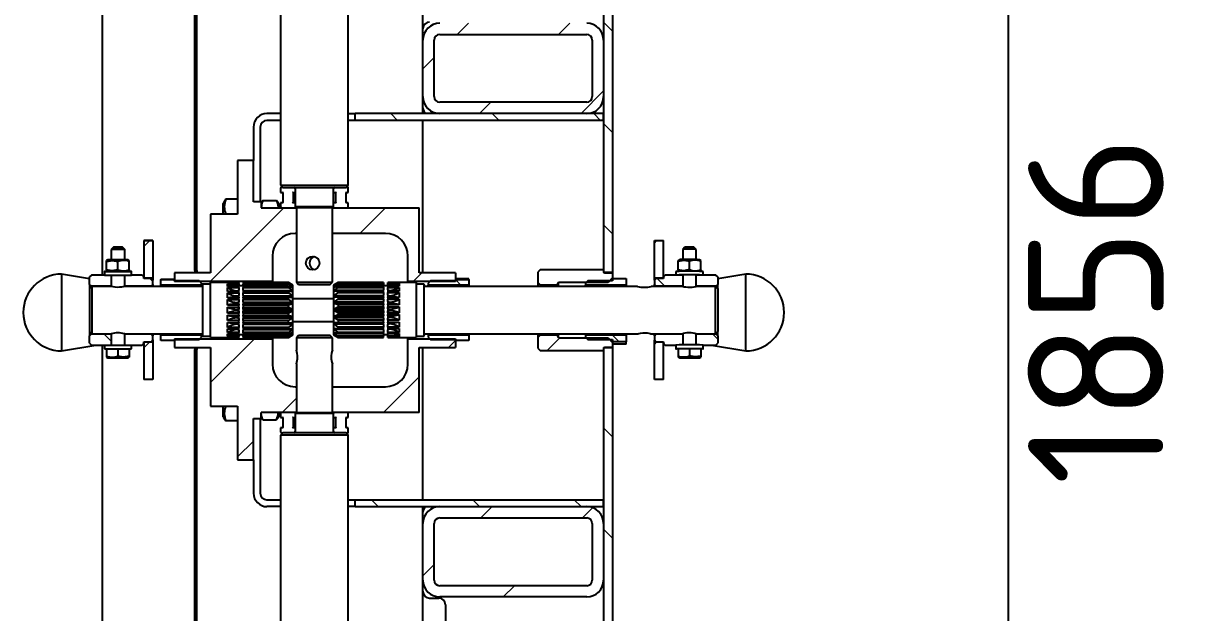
# Model space of a CAD drawing. Header units: millimetres. Extents: x 0 to 594, y 0 to 420.
# Drawn here: x 281.9 to 333.3, y 262.2 to 288.3 of the extents above; entities that cross this region are included whole.
import ezdxf

# ---------------------------------------------------------------- set-up
doc = ezdxf.new("R2010")
doc.units = ezdxf.units.MM
doc.header["$PDSIZE"] = -1
doc.layers.add('FORMAT', color=7, linetype='Continuous')
doc.styles.add('GOST-2.304_Type-B', font='')
doc.styles.add('SLDTEXTSTYLE1', font='TXT', dxfattribs={"width": 0.7})
doc.styles.get('GOST-2.304_Type-B').set_extended_font_data('GOST Common')
doc.dimstyles.new('SLDDIMSTYLE0', dxfattribs={"dimtxt": 3.5, "dimasz": 3.5, "dimexe": 0, "dimexo": 0.0625, "dimgap": 0.875, "dimtad": 2, "dimdec": 1, "dimlfac": 10, "dimrnd": 1e-09, "dimzin": 12, "dimdsep": 46, "dimtxsty": 'SLDTEXTSTYLE1', "dimsah": 1, "dimcen": 0.09, "dimadec": 0, "dimazin": 3, "dimtfac": 1, "dimtdec": 1, "dimtmove": 0, "dimatfit": 0, "dimfxl": 1, "dimfrac": 2, "dimtolj": 1, "dimtzin": 12, "dimarcsym": 0})

# ---------------------------------------------------------------- blocks, each defined once
blk = doc.blocks.new('SW_HATCH_0')
at = {"color": 0, "linetype": 'Continuous', "lineweight": 18}
for p, q in [((13.397, 103.2), (13.897, 103.7)), ((17.888, 103.2), (18.388, 103.7)), ((20.278, 103.351), (19.878, 103.751)), ((11.878, 101.68), (12.378, 102.18)), ((18.878, 99.7), (19.878, 100.7)), ((14.388, 99.7), (14.888, 100.2)), ((1.878, 99.3), (1.778, 99.4)), ((10.758, 99.4), (10.458, 99.7)), ((15.248, 99.4), (14.948, 99.7)), ((19.738, 99.4), (19.438, 99.7)), ((20.278, 98.861), (19.878, 99.261)), ((2.463, 92.265), (5.728, 95.53)), ((5.647, 95.53), (5.578, 95.6)), ((9.081, 94.394), (10.218, 95.53)), ((1.878, 94.81), (1.778, 94.91)), ((20.278, 94.37), (19.878, 94.77)), ((-0.472, 93.82), (-0.214, 94.079)), ((22.128, 93.97), (22.237, 94.079)), ((11.443, 92.265), (11.828, 92.65)), ((-0.072, 92.27), (-0.203, 92.4)), ((13.545, 92.123), (13.318, 92.35)), ((22.593, 92.055), (22.248, 92.4)), ((-1.922, 89.63), (-2.238, 89.945)), ((-0.472, 89.33), (-0.212, 89.59)), ((2.478, 87.79), (4.423, 89.735)), ((13.018, 89.35), (13.318, 89.65)), ((17.358, 89.2), (17.933, 89.775)), ((20.559, 89.599), (20.258, 89.9)), ((22.128, 89.48), (22.238, 89.59)), ((24.928, 89.72), (24.703, 89.945)), ((10.138, 86.47), (11.718, 88.05)), ((5.648, 86.47), (6.278, 87.1)), ((1.878, 85.83), (1.778, 85.93)), ((20.278, 85.39), (19.878, 85.79)), ((3.678, 84.5), (4.378, 85.2)), ((9.897, 82.3), (9.597, 82.6)), ((14.388, 82.3), (14.088, 82.6)), ((14.448, 81.8), (14.948, 82.3)), ((18.878, 82.3), (18.578, 82.6)), ((18.938, 81.8), (19.391, 82.252)), ((1.878, 81.339), (1.778, 81.439)), ((20.278, 80.9), (19.878, 81.3)), ((11.878, 79.23), (12.378, 79.73)), ((15.438, 78.3), (15.938, 78.8))]:
    blk.add_line(p, q, dxfattribs=at)
blk = doc.blocks.new('*D56')
at = {"layer": 'Defpoints', "color": 0, "lineweight": 0, "transparency": 16777216}
for p in [(299.554, 368.414), (300.304, 182.814), (325.466, 182.814)]:
    blk.add_point(p, dxfattribs=at)
at = {"layer": 'FORMAT', "color": 0, "lineweight": -2, "transparency": 16777216}
for p, q in [((299.616, 368.414), (325.466, 368.414)), ((325.466, 364.914), (325.466, 186.314)), ((300.366, 182.814), (325.466, 182.814))]:
    blk.add_line(p, q, dxfattribs=at)
at = {"layer": 'FORMAT', "color": 0, "lineweight": 0, "transparency": 16777216}
for points in [[(324.882, 364.914), (326.049, 364.914), (325.466, 368.414)], [(324.882, 186.314), (326.049, 186.314), (325.466, 182.814)]]:
    blk.add_solid(points, dxfattribs=at)
at = {"layer": 'FORMAT', "color": 0, "transparency": 16777216, "insert": (329.341, 275.614), "char_height": 6, "attachment_point": 5, "rotation": 90, "style": 'GOST-2.304_Type-B'}
blk.add_mtext('\\A1;1856', dxfattribs=at)

msp = doc.modelspace()

# ---------------------------------------------------------------- linework, layer by layer
at = {"layer": 'FORMAT'}
for p, q in [((307.554, 368.114), (307.554, 277.274)), ((307.954, 368.114), (307.954, 277.274)), ((285.354, 365.614), (285.354, 277.164)), ((289.454, 277.364), (289.454, 364.114)), ((289.554, 277.364), (289.554, 364.114)), ((299.554, 287.564), (299.554, 301.064)), ((293.254, 295.944), (293.254, 281.144)), ((296.254, 281.144), (296.254, 295.944)), ((299.554, 285.064), (299.554, 287.564)), ((300.054, 285.064), (300.054, 287.564)), ((300.304, 287.814), (306.804, 287.814)), ((307.054, 287.564), (307.054, 285.064)), ((307.554, 287.564), (307.554, 285.064)), ((299.554, 284.314), (299.554, 285.064)), ((306.804, 284.814), (300.304, 284.814)), ((293.254, 284.314), (292.654, 284.314)), ((293.254, 284.014), (292.654, 284.014)), ((296.254, 284.314), (296.554, 284.314)), ((296.554, 284.014), (296.254, 284.014)), ((296.554, 284.014), (296.554, 284.314)), ((307.554, 284.314), (296.554, 284.314)), ((307.554, 284.014), (296.554, 284.014)), ((299.554, 277.264), (299.554, 284.014)), ((306.804, 284.314), (300.304, 284.314)), ((307.554, 284.014), (307.554, 284.314)), ((292.054, 283.714), (292.054, 282.244)), ((292.354, 283.714), (292.354, 280.414)), ((291.354, 282.244), (291.354, 279.864)), ((292.054, 282.244), (291.354, 282.244)), ((292.054, 280.414), (292.054, 282.244)), ((293.254, 281.144), (293.354, 281.044)), ((293.254, 281.144), (294.607, 281.144)), ((293.254, 281.014), (293.254, 280.824)), ((293.254, 280.824), (293.369, 280.824)), ((293.354, 281.044), (293.284, 281.044)), ((293.351, 280.799), (293.351, 280.389)), ((293.354, 281.044), (296.147, 281.044)), ((293.789, 280.824), (293.904, 280.824)), ((293.806, 280.799), (293.806, 280.389)), ((293.904, 280.994), (293.904, 280.194)), ((293.904, 280.994), (293.904, 280.824)), ((294.607, 281.144), (296.254, 281.144)), ((295.604, 280.194), (295.604, 280.994)), ((295.604, 280.824), (295.604, 280.994)), ((295.604, 280.824), (295.719, 280.824)), ((295.701, 280.389), (295.701, 280.799)), ((296.139, 280.824), (296.254, 280.824)), ((296.147, 281.044), (296.154, 281.044)), ((296.154, 281.044), (296.254, 281.144)), ((296.224, 281.044), (296.154, 281.044)), ((296.156, 280.389), (296.156, 280.799)), ((296.254, 280.824), (296.254, 281.014)), ((290.78, 280.454), (290.714, 280.339)), ((290.714, 280.115), (290.714, 280.339)), ((291.354, 280.522), (290.839, 280.522)), ((292.394, 280.414), (292.054, 280.414)), ((292.394, 280.414), (292.394, 280.144)), ((292.416, 280.403), (292.394, 280.364)), ((292.472, 280.467), (293.076, 280.467)), ((293.194, 280.294), (293.131, 280.403)), ((293.194, 280.144), (293.194, 280.294)), ((293.254, 280.365), (293.254, 280.174)), ((293.369, 280.365), (293.254, 280.365)), ((293.904, 280.365), (293.789, 280.365)), ((293.904, 280.365), (293.904, 280.174)), ((295.604, 280.174), (295.604, 280.365)), ((295.719, 280.365), (295.604, 280.365)), ((296.254, 280.365), (296.139, 280.365)), ((296.254, 280.174), (296.254, 280.365)), ((290.154, 279.864), (290.154, 277.264)), ((291.354, 279.864), (290.154, 279.864)), ((290.714, 279.864), (290.714, 280.115)), ((292.394, 280.144), (293.954, 280.144)), ((293.284, 280.144), (293.874, 280.144)), ((293.875, 280.144), (293.874, 280.144)), ((293.904, 280.194), (293.954, 280.144)), ((293.904, 280.194), (295.604, 280.194)), ((293.954, 280.144), (293.954, 276.844)), ((295.554, 280.144), (293.954, 280.144)), ((295.554, 280.144), (295.604, 280.194)), ((295.554, 276.844), (295.554, 280.144)), ((295.554, 280.144), (299.394, 280.144)), ((295.634, 280.144), (296.224, 280.144)), ((299.394, 277.264), (299.394, 280.144)), ((287.604, 278.694), (287.204, 278.694)), ((287.204, 278.693), (287.204, 278.694)), ((287.204, 278.693), (287.604, 278.693)), ((287.204, 278.693), (287.204, 277.024)), ((287.604, 278.694), (287.604, 278.693)), ((287.604, 278.693), (287.604, 277.024)), ((293.954, 279.008), (293.894, 279.008)), ((297.894, 279.008), (295.554, 279.008)), ((309.804, 278.694), (310.204, 278.694)), ((309.804, 278.693), (309.804, 278.694)), ((309.804, 278.693), (310.204, 278.693)), ((309.804, 277.024), (309.804, 278.693)), ((310.204, 278.694), (310.204, 278.693)), ((310.204, 277.024), (310.204, 278.693)), ((285.854, 278.404), (285.754, 278.304)), ((285.754, 278.304), (285.754, 277.844)), ((286.354, 278.304), (286.254, 278.404)), ((286.354, 277.844), (286.354, 278.304)), ((311.154, 278.404), (311.054, 278.304)), ((311.054, 278.304), (311.054, 277.848)), ((311.654, 278.304), (311.554, 278.404)), ((311.654, 277.848), (311.654, 278.304)), ((285.604, 277.844), (285.552, 277.815)), ((285.554, 277.77), (285.554, 277.815)), ((285.554, 277.397), (285.554, 277.77)), ((286.054, 277.397), (286.054, 277.77)), ((286.555, 277.815), (286.504, 277.844)), ((286.554, 277.77), (286.554, 277.812)), ((286.554, 277.397), (286.554, 277.77)), ((292.894, 278.008), (292.894, 276.879)), ((298.894, 276.879), (298.894, 278.008)), ((310.904, 277.844), (310.853, 277.815)), ((310.854, 277.774), (310.854, 277.815)), ((310.854, 277.401), (310.854, 277.774)), ((311.354, 277.404), (311.354, 277.777)), ((311.856, 277.814), (311.804, 277.844)), ((311.854, 277.774), (311.854, 277.811)), ((311.854, 277.401), (311.854, 277.774)), ((284.804, 276.996), (283.564, 277.207)), ((283.564, 277.207), (283.564, 274.137)), ((284.884, 277.164), (284.804, 277.084)), ((285.454, 277.164), (284.884, 277.164)), ((285.454, 277.324), (285.454, 277.164)), ((285.552, 277.354), (285.604, 277.324)), ((285.554, 277.397), (285.554, 277.357)), ((285.754, 277.163), (285.754, 276.664)), ((286.354, 276.664), (286.354, 277.163)), ((286.504, 277.324), (286.555, 277.354)), ((286.554, 277.397), (286.554, 277.353)), ((286.654, 277.164), (286.654, 277.324)), ((287.124, 277.164), (286.654, 277.164)), ((287.204, 277.084), (287.124, 277.164)), ((288.554, 277.264), (288.554, 276.879)), ((290.154, 277.264), (288.554, 277.264)), ((289.554, 277.364), (289.454, 277.364)), ((289.454, 277.364), (289.454, 277.264)), ((289.554, 277.364), (289.554, 277.264)), ((300.994, 277.264), (299.394, 277.264)), ((300.994, 277.264), (300.994, 276.879)), ((304.754, 277.414), (304.654, 277.314)), ((304.654, 276.814), (304.654, 277.314)), ((304.754, 277.414), (307.554, 277.414)), ((307.554, 277.414), (307.554, 277.314)), ((307.954, 277.274), (307.554, 277.274)), ((307.604, 277.264), (307.954, 277.264)), ((307.954, 277.274), (307.954, 277.264)), ((307.954, 277.264), (307.954, 277.044)), ((310.284, 277.164), (310.204, 277.084)), ((311.054, 277.164), (310.284, 277.164)), ((310.754, 277.324), (310.754, 277.164)), ((310.853, 277.353), (310.896, 277.329)), ((310.854, 277.401), (310.854, 277.355)), ((311.054, 277.165), (311.054, 277.164)), ((311.653, 277.164), (311.654, 277.164)), ((312.524, 277.164), (311.653, 277.164)), ((311.654, 277.164), (311.654, 277.165)), ((311.812, 277.329), (311.856, 277.354)), ((311.854, 277.401), (311.854, 277.353)), ((311.954, 277.164), (311.954, 277.324)), ((312.604, 277.084), (312.524, 277.164)), ((313.844, 277.207), (312.604, 276.996)), ((313.844, 276.903), (313.844, 277.207)), ((284.804, 276.749), (284.804, 277.084)), ((284.884, 276.669), (284.804, 276.749)), ((284.804, 276.749), (284.804, 276.564)), ((284.904, 276.664), (284.804, 276.564)), ((285.754, 276.669), (284.884, 276.669)), ((284.884, 276.644), (284.884, 276.669)), ((285.754, 276.664), (284.904, 276.664)), ((284.904, 276.664), (284.904, 274.564)), ((287.524, 276.669), (286.354, 276.669)), ((289.754, 276.664), (286.354, 276.664)), ((287.204, 277.014), (287.204, 277.084)), ((287.604, 277.024), (287.204, 277.024)), ((287.524, 277.014), (287.204, 277.014)), ((287.604, 276.934), (287.524, 277.014)), ((287.604, 276.749), (287.524, 276.669)), ((287.524, 276.669), (287.524, 276.664)), ((287.604, 277.024), (287.604, 276.934)), ((287.604, 276.749), (287.604, 276.934)), ((287.604, 276.749), (287.604, 276.664)), ((287.954, 276.986), (288.554, 276.986)), ((287.954, 276.986), (287.954, 276.965)), ((287.954, 276.965), (288.554, 276.965)), ((287.954, 276.714), (287.954, 276.965)), ((289.754, 276.714), (287.954, 276.714)), ((287.954, 276.664), (287.954, 276.714)), ((288.554, 276.909), (288.554, 276.965)), ((289.654, 276.909), (288.554, 276.909)), ((292.894, 276.879), (288.554, 276.879)), ((289.754, 276.809), (289.654, 276.909)), ((289.754, 276.714), (289.754, 276.809)), ((289.754, 276.714), (289.754, 276.664)), ((290.104, 276.764), (289.804, 276.764)), ((289.804, 276.764), (289.804, 274.464)), ((291.404, 276.829), (290.154, 276.829)), ((290.154, 274.399), (290.154, 276.829)), ((290.904, 276.791), (290.904, 276.828)), ((290.904, 276.828), (291.404, 276.828)), ((291.003, 276.791), (290.904, 276.828)), ((291.404, 276.791), (290.904, 276.791)), ((290.904, 276.766), (291.404, 276.766)), ((290.904, 276.658), (290.904, 276.766)), ((291.404, 276.658), (290.904, 276.658)), ((290.904, 276.611), (291.404, 276.611)), ((290.904, 276.44), (290.904, 276.611)), ((291.404, 276.828), (291.404, 276.829)), ((291.404, 276.828), (291.404, 276.791)), ((291.404, 276.766), (291.404, 276.791)), ((291.404, 276.766), (291.404, 276.661)), ((291.408, 276.717), (291.404, 276.717)), ((291.408, 276.636), (291.404, 276.661)), ((291.404, 276.611), (291.404, 276.658)), ((291.408, 276.636), (291.404, 276.636)), ((291.404, 276.611), (291.404, 276.498)), ((291.408, 276.708), (291.408, 276.717)), ((291.408, 276.61), (291.408, 276.636)), ((291.554, 276.694), (291.454, 276.694)), ((291.6, 276.717), (291.6, 276.708)), ((291.604, 276.717), (291.6, 276.717)), ((291.604, 276.661), (291.6, 276.636)), ((291.6, 276.636), (291.6, 276.61)), ((291.604, 276.636), (291.6, 276.636)), ((291.6, 276.61), (291.604, 276.62)), ((293.604, 276.829), (291.604, 276.829)), ((291.604, 276.829), (291.604, 276.828)), ((291.604, 276.828), (293.604, 276.828)), ((291.604, 276.828), (291.604, 276.791)), ((293.604, 276.791), (291.604, 276.791)), ((291.604, 276.791), (291.604, 276.766)), ((291.604, 276.766), (293.604, 276.766)), ((291.604, 276.661), (291.604, 276.766)), ((293.604, 276.658), (291.604, 276.658)), ((291.604, 276.658), (291.604, 276.611)), ((291.604, 276.611), (293.604, 276.611)), ((291.604, 276.498), (291.604, 276.611)), ((292.894, 276.829), (292.894, 276.879)), ((293.804, 276.714), (293.604, 276.829)), ((293.604, 276.828), (293.604, 276.829)), ((293.604, 276.828), (293.785, 276.717)), ((293.604, 276.766), (293.604, 276.791)), ((293.785, 276.708), (293.604, 276.791)), ((293.604, 276.766), (293.785, 276.636)), ((293.604, 276.611), (293.604, 276.658)), ((293.785, 276.61), (293.604, 276.658)), ((293.604, 276.611), (293.785, 276.471)), ((293.785, 276.636), (293.689, 276.636)), ((293.785, 276.717), (293.766, 276.717)), ((293.785, 276.717), (293.785, 276.708)), ((293.785, 276.636), (293.785, 276.61)), ((293.804, 275.612), (293.804, 276.714)), ((293.954, 276.844), (294.054, 276.744)), ((293.954, 276.844), (295.554, 276.844)), ((294.054, 276.744), (294.685, 276.744)), ((294.685, 276.744), (295.454, 276.744)), ((295.454, 276.744), (295.554, 276.844)), ((295.804, 276.829), (295.604, 276.714)), ((295.604, 276.714), (295.604, 274.515)), ((295.623, 276.719), (295.804, 276.829)), ((295.804, 276.795), (295.623, 276.711)), ((295.623, 276.641), (295.804, 276.771)), ((295.623, 276.711), (295.623, 276.719)), ((295.64, 276.719), (295.623, 276.719)), ((295.804, 276.666), (295.623, 276.617)), ((295.623, 276.617), (295.623, 276.641)), ((295.712, 276.641), (295.623, 276.641)), ((295.623, 276.481), (295.804, 276.62)), ((297.804, 276.829), (295.804, 276.829)), ((295.804, 276.829), (295.804, 276.829)), ((295.804, 276.829), (297.804, 276.829)), ((295.804, 276.795), (295.804, 276.771)), ((297.804, 276.795), (295.804, 276.795)), ((295.804, 276.771), (297.804, 276.771)), ((295.804, 276.666), (295.804, 276.62)), ((297.804, 276.666), (295.804, 276.666)), ((295.804, 276.62), (297.804, 276.62)), ((297.804, 276.829), (297.804, 276.795)), ((297.804, 276.829), (297.804, 276.829)), ((297.804, 276.771), (297.804, 276.795)), ((297.804, 276.771), (297.804, 276.666)), ((297.808, 276.719), (297.804, 276.719)), ((297.808, 276.641), (297.804, 276.666)), ((297.804, 276.62), (297.804, 276.666)), ((297.808, 276.641), (297.804, 276.641)), ((297.804, 276.627), (297.808, 276.617)), ((297.804, 276.62), (297.804, 276.508)), ((297.808, 276.711), (297.808, 276.719)), ((297.808, 276.617), (297.808, 276.641)), ((297.954, 276.694), (297.854, 276.694)), ((298, 276.719), (298, 276.711)), ((298.004, 276.719), (298, 276.719)), ((298.004, 276.666), (298, 276.641)), ((298, 276.641), (298, 276.617)), ((298.004, 276.641), (298, 276.641)), ((299.254, 276.829), (298.004, 276.829)), ((298.004, 276.829), (298.504, 276.829)), ((298.004, 276.829), (298.004, 276.829)), ((298.004, 276.795), (298.004, 276.829)), ((298.004, 276.795), (298.004, 276.771)), ((298.504, 276.795), (298.004, 276.795)), ((298.004, 276.771), (298.504, 276.771)), ((298.004, 276.666), (298.004, 276.771)), ((298.004, 276.666), (298.004, 276.62)), ((298.504, 276.666), (298.004, 276.666)), ((298.004, 276.62), (298.504, 276.62)), ((298.004, 276.508), (298.004, 276.62)), ((298.413, 276.795), (298.504, 276.829)), ((298.504, 276.829), (298.504, 276.795)), ((298.504, 276.771), (298.504, 276.666)), ((298.504, 276.62), (298.504, 276.452)), ((300.994, 276.879), (298.894, 276.879)), ((298.894, 276.879), (298.894, 276.829)), ((299.254, 276.829), (299.254, 274.399)), ((299.604, 276.764), (299.304, 276.764)), ((299.604, 274.464), (299.604, 276.764)), ((309.055, 276.664), (299.654, 276.664)), ((299.894, 276.909), (299.794, 276.809)), ((299.794, 276.809), (299.794, 276.714)), ((301.594, 276.714), (299.794, 276.714)), ((299.794, 276.664), (299.794, 276.714)), ((300.994, 276.909), (299.894, 276.909)), ((301.594, 276.992), (300.994, 276.992)), ((300.994, 276.965), (301.594, 276.965)), ((300.994, 276.965), (300.994, 276.909)), ((301.594, 276.965), (301.594, 276.992)), ((301.594, 276.965), (301.594, 276.714)), ((301.594, 276.714), (301.594, 276.664)), ((304.654, 276.664), (304.654, 276.814)), ((304.654, 276.814), (304.754, 276.714)), ((304.754, 276.714), (304.754, 276.664)), ((305.479, 276.714), (304.754, 276.714)), ((305.554, 276.839), (305.479, 276.714)), ((305.479, 276.664), (305.479, 276.714)), ((305.554, 276.664), (305.554, 276.839)), ((307.749, 276.839), (305.554, 276.839)), ((306.854, 276.909), (306.754, 276.809)), ((306.754, 276.809), (306.754, 276.714)), ((308.554, 276.714), (306.754, 276.714)), ((306.754, 276.664), (306.754, 276.714)), ((307.954, 276.909), (306.854, 276.909)), ((307.954, 277.044), (307.749, 276.839)), ((307.954, 277.016), (307.954, 277.044)), ((307.954, 277.016), (308.554, 277.016)), ((307.954, 277.016), (307.954, 276.909)), ((308.554, 277.016), (308.554, 276.714)), ((308.554, 276.714), (308.554, 276.664)), ((311.052, 276.664), (309.652, 276.664)), ((310.204, 277.024), (309.804, 277.024)), ((309.804, 276.934), (309.804, 277.024)), ((309.884, 277.014), (309.804, 276.934)), ((309.804, 276.934), (309.804, 276.749)), ((309.884, 276.669), (309.804, 276.749)), ((309.804, 276.664), (309.804, 276.749)), ((310.204, 277.014), (309.884, 277.014)), ((309.884, 276.664), (309.884, 276.669)), ((311.054, 276.669), (309.884, 276.669)), ((310.204, 277.084), (310.204, 277.014)), ((311.054, 276.669), (311.054, 276.664)), ((311.654, 276.664), (311.654, 276.669)), ((312.524, 276.669), (311.654, 276.669)), ((312.504, 276.664), (311.654, 276.664)), ((312.604, 276.564), (312.504, 276.664)), ((312.504, 274.564), (312.504, 276.664)), ((312.604, 276.749), (312.524, 276.669)), ((312.524, 276.669), (312.524, 276.644)), ((312.604, 277.084), (312.604, 276.749)), ((312.604, 276.564), (312.604, 276.749)), ((313.844, 273.807), (313.844, 276.903)), ((284.804, 276.564), (284.804, 274.664)), ((291.404, 276.44), (290.904, 276.44)), ((290.904, 276.375), (291.404, 276.375)), ((290.904, 276.156), (290.904, 276.375)), ((291.404, 276.156), (290.904, 276.156)), ((291.408, 276.471), (291.35, 276.471)), ((291.408, 276.238), (291.35, 276.238)), ((291.35, 276.187), (291.408, 276.187)), ((291.408, 276.471), (291.404, 276.498)), ((291.404, 276.375), (291.404, 276.44)), ((291.404, 276.375), (291.404, 276.264)), ((291.408, 276.238), (291.404, 276.264)), ((291.404, 276.181), (291.408, 276.187)), ((291.404, 276.181), (291.404, 276.156)), ((291.404, 276.077), (291.404, 276.156)), ((291.408, 276.432), (291.408, 276.471)), ((291.408, 276.187), (291.408, 276.238)), ((291.604, 276.498), (291.6, 276.471)), ((291.6, 276.471), (291.6, 276.432)), ((293.785, 276.471), (291.6, 276.471)), ((291.604, 276.264), (291.6, 276.238)), ((291.6, 276.238), (291.6, 276.187)), ((293.785, 276.238), (291.6, 276.238)), ((291.6, 276.187), (291.604, 276.181)), ((291.6, 276.187), (293.785, 276.187)), ((293.604, 276.44), (291.604, 276.44)), ((291.604, 276.44), (291.604, 276.375)), ((291.604, 276.375), (293.604, 276.375)), ((291.604, 276.264), (291.604, 276.375)), ((291.604, 276.156), (291.604, 276.181)), ((293.604, 276.156), (291.604, 276.156)), ((291.604, 276.156), (291.604, 276.077)), ((293.604, 276.375), (293.604, 276.44)), ((293.785, 276.432), (293.604, 276.44)), ((293.604, 276.375), (293.785, 276.238)), ((293.785, 276.187), (293.604, 276.156)), ((293.604, 276.077), (293.604, 276.156)), ((293.785, 276.471), (293.785, 276.432)), ((293.785, 276.238), (293.785, 276.187)), ((295.604, 276.114), (293.804, 276.114)), ((295.623, 276.442), (295.623, 276.481)), ((297.808, 276.481), (295.623, 276.481)), ((295.804, 276.452), (295.623, 276.442)), ((295.623, 276.25), (295.804, 276.388)), ((295.623, 276.2), (295.623, 276.25)), ((297.808, 276.25), (295.623, 276.25)), ((295.804, 276.171), (295.623, 276.2)), ((295.623, 276.2), (297.808, 276.2)), ((295.804, 276.452), (295.804, 276.388)), ((297.804, 276.452), (295.804, 276.452)), ((295.804, 276.388), (297.804, 276.388)), ((295.804, 276.171), (295.804, 276.092)), ((297.804, 276.171), (295.804, 276.171)), ((297.808, 276.481), (297.804, 276.508)), ((297.804, 276.388), (297.804, 276.452)), ((297.804, 276.388), (297.804, 276.277)), ((297.808, 276.25), (297.804, 276.277)), ((297.804, 276.194), (297.808, 276.2)), ((297.804, 276.194), (297.804, 276.171)), ((297.804, 276.092), (297.804, 276.171)), ((297.808, 276.442), (297.808, 276.481)), ((297.808, 276.2), (297.808, 276.25)), ((298.004, 276.508), (298, 276.481)), ((298, 276.481), (298, 276.442)), ((298.058, 276.481), (298, 276.481)), ((298.004, 276.277), (298, 276.25)), ((298, 276.25), (298, 276.2)), ((298.058, 276.25), (298, 276.25)), ((298, 276.2), (298.004, 276.194)), ((298, 276.2), (298.058, 276.2)), ((298.004, 276.452), (298.004, 276.388)), ((298.504, 276.452), (298.004, 276.452)), ((298.004, 276.388), (298.504, 276.388)), ((298.004, 276.277), (298.004, 276.388)), ((298.004, 276.171), (298.004, 276.194)), ((298.004, 276.171), (298.004, 276.092)), ((298.504, 276.171), (298.004, 276.171)), ((298.504, 276.388), (298.504, 276.171)), ((312.604, 276.564), (312.604, 274.664)), ((290.904, 276.077), (291.404, 276.077)), ((290.904, 275.827), (290.904, 276.077)), ((291.404, 275.827), (290.904, 275.827)), ((290.904, 275.742), (291.404, 275.742)), ((290.904, 275.482), (290.904, 275.742)), ((291.408, 275.954), (291.35, 275.954)), ((291.35, 275.896), (291.408, 275.896)), ((291.408, 275.642), (291.35, 275.642)), ((291.35, 275.582), (291.408, 275.582)), ((291.404, 276.077), (291.404, 275.977)), ((291.408, 275.954), (291.404, 275.977)), ((291.404, 275.883), (291.408, 275.896)), ((291.404, 275.883), (291.404, 275.827)), ((291.404, 275.742), (291.404, 275.827)), ((291.404, 275.742), (291.404, 275.661)), ((291.408, 275.642), (291.404, 275.661)), ((291.404, 275.563), (291.408, 275.582)), ((291.408, 275.896), (291.408, 275.954)), ((291.408, 275.582), (291.408, 275.642)), ((291.604, 275.977), (291.6, 275.954)), ((291.6, 275.954), (291.6, 275.896)), ((293.785, 275.954), (291.6, 275.954)), ((291.6, 275.896), (291.604, 275.883)), ((291.6, 275.896), (293.785, 275.896)), ((291.604, 275.661), (291.6, 275.642)), ((293.785, 275.642), (291.6, 275.642)), ((291.6, 275.642), (291.6, 275.582)), ((291.6, 275.582), (291.604, 275.563)), ((291.6, 275.582), (293.785, 275.582)), ((291.604, 276.077), (293.604, 276.077)), ((291.604, 275.977), (291.604, 276.077)), ((291.604, 275.827), (291.604, 275.883)), ((293.604, 275.827), (291.604, 275.827)), ((291.604, 275.827), (291.604, 275.742)), ((291.604, 275.742), (293.604, 275.742)), ((291.604, 275.661), (291.604, 275.742)), ((293.604, 276.077), (293.785, 275.954)), ((293.785, 275.896), (293.604, 275.827)), ((293.604, 275.742), (293.604, 275.827)), ((293.604, 275.742), (293.785, 275.642)), ((293.785, 275.582), (293.604, 275.482)), ((293.785, 275.954), (293.785, 275.896)), ((293.785, 275.642), (293.785, 275.582)), ((293.804, 274.515), (293.804, 275.612)), ((295.623, 275.968), (295.804, 276.092)), ((295.623, 275.911), (295.623, 275.968)), ((297.808, 275.968), (295.623, 275.968)), ((295.804, 275.844), (295.623, 275.911)), ((295.623, 275.911), (297.808, 275.911)), ((295.623, 275.657), (295.804, 275.758)), ((295.623, 275.597), (295.623, 275.657)), ((297.808, 275.657), (295.623, 275.657)), ((295.804, 275.498), (295.623, 275.597)), ((295.623, 275.597), (297.808, 275.597)), ((295.804, 276.092), (297.804, 276.092)), ((295.804, 275.844), (295.804, 275.758)), ((297.804, 275.844), (295.804, 275.844)), ((295.804, 275.758), (297.804, 275.758)), ((297.804, 276.092), (297.804, 275.992)), ((297.808, 275.968), (297.804, 275.992)), ((297.804, 275.898), (297.808, 275.911)), ((297.804, 275.898), (297.804, 275.844)), ((297.804, 275.758), (297.804, 275.844)), ((297.804, 275.758), (297.804, 275.677)), ((297.808, 275.657), (297.804, 275.677)), ((297.804, 275.578), (297.808, 275.597)), ((297.808, 275.911), (297.808, 275.968)), ((297.808, 275.597), (297.808, 275.657)), ((298.004, 275.992), (298, 275.968)), ((298.058, 275.968), (298, 275.968)), ((298, 275.968), (298, 275.911)), ((298, 275.911), (298.004, 275.898)), ((298, 275.911), (298.058, 275.911)), ((298.004, 275.677), (298, 275.657)), ((298.058, 275.657), (298, 275.657)), ((298, 275.657), (298, 275.597)), ((298, 275.597), (298.004, 275.578)), ((298, 275.597), (298.058, 275.597)), ((298.004, 276.092), (298.504, 276.092)), ((298.004, 275.992), (298.004, 276.092)), ((298.004, 275.844), (298.004, 275.898)), ((298.004, 275.844), (298.004, 275.758)), ((298.504, 275.844), (298.004, 275.844)), ((298.004, 275.677), (298.004, 275.758)), ((298.004, 275.758), (298.504, 275.758)), ((298.504, 276.092), (298.504, 275.844)), ((298.504, 275.758), (298.504, 275.498)), ((291.404, 275.482), (290.904, 275.482)), ((290.904, 275.396), (291.404, 275.396)), ((290.904, 275.147), (290.904, 275.396)), ((291.404, 275.147), (290.904, 275.147)), ((290.904, 275.068), (291.404, 275.068)), ((290.904, 274.85), (290.904, 275.068)), ((291.408, 275.328), (291.35, 275.328)), ((291.35, 275.271), (291.408, 275.271)), ((291.404, 275.563), (291.404, 275.482)), ((291.404, 275.396), (291.404, 275.482)), ((291.404, 275.396), (291.404, 275.341)), ((291.408, 275.328), (291.404, 275.341)), ((291.404, 275.247), (291.408, 275.271)), ((291.404, 275.247), (291.404, 275.147)), ((291.404, 275.068), (291.404, 275.147)), ((291.404, 275.068), (291.404, 275.043)), ((291.408, 275.271), (291.408, 275.328)), ((291.604, 275.341), (291.6, 275.328)), ((293.785, 275.328), (291.6, 275.328)), ((291.6, 275.328), (291.6, 275.271)), ((291.6, 275.271), (291.604, 275.247)), ((291.6, 275.271), (293.785, 275.271)), ((291.604, 275.482), (291.604, 275.563)), ((293.604, 275.482), (291.604, 275.482)), ((291.604, 275.482), (291.604, 275.396)), ((291.604, 275.396), (293.604, 275.396)), ((291.604, 275.341), (291.604, 275.396)), ((291.604, 275.147), (291.604, 275.247)), ((293.604, 275.147), (291.604, 275.147)), ((291.604, 275.147), (291.604, 275.068)), ((291.604, 275.068), (293.604, 275.068)), ((291.604, 275.043), (291.604, 275.068)), ((293.604, 275.396), (293.604, 275.482)), ((293.604, 275.396), (293.785, 275.328)), ((293.785, 275.271), (293.604, 275.147)), ((293.604, 275.068), (293.604, 275.147)), ((293.604, 275.068), (293.785, 275.037)), ((293.785, 275.328), (293.785, 275.271)), ((293.804, 275.114), (295.604, 275.114)), ((295.623, 275.343), (295.804, 275.413)), ((295.623, 275.285), (295.623, 275.343)), ((297.808, 275.343), (295.623, 275.343)), ((295.804, 275.162), (295.623, 275.285)), ((295.623, 275.285), (297.808, 275.285)), ((295.623, 275.05), (295.804, 275.083)), ((295.804, 275.498), (295.804, 275.413)), ((297.804, 275.498), (295.804, 275.498)), ((295.804, 275.413), (297.804, 275.413)), ((295.804, 275.162), (295.804, 275.083)), ((297.804, 275.162), (295.804, 275.162)), ((295.804, 275.083), (297.804, 275.083)), ((297.804, 275.578), (297.804, 275.498)), ((297.804, 275.413), (297.804, 275.498)), ((297.804, 275.413), (297.804, 275.356)), ((297.808, 275.343), (297.804, 275.356)), ((297.804, 275.261), (297.808, 275.285)), ((297.804, 275.261), (297.804, 275.162)), ((297.804, 275.083), (297.804, 275.162)), ((297.804, 275.083), (297.804, 275.057)), ((297.808, 275.285), (297.808, 275.343)), ((298.004, 275.356), (298, 275.343)), ((298.058, 275.343), (298, 275.343)), ((298, 275.343), (298, 275.285)), ((298, 275.285), (298.004, 275.261)), ((298, 275.285), (298.058, 275.285)), ((298.004, 275.498), (298.004, 275.578)), ((298.504, 275.498), (298.004, 275.498)), ((298.004, 275.498), (298.004, 275.413)), ((298.004, 275.413), (298.504, 275.413)), ((298.004, 275.356), (298.004, 275.413)), ((298.004, 275.162), (298.004, 275.261)), ((298.004, 275.162), (298.004, 275.083)), ((298.504, 275.162), (298.004, 275.162)), ((298.004, 275.083), (298.504, 275.083)), ((298.004, 275.057), (298.004, 275.083)), ((298.504, 275.413), (298.504, 275.162)), ((298.504, 275.083), (298.504, 274.863)), ((284.804, 274.664), (284.904, 274.564)), ((284.804, 274.664), (284.804, 274.479)), ((284.804, 274.479), (284.884, 274.559)), ((284.884, 274.559), (284.884, 274.584)), ((284.884, 274.559), (285.754, 274.559)), ((284.904, 274.564), (285.754, 274.564)), ((285.754, 274.564), (285.754, 274.559)), ((286.354, 274.559), (286.354, 274.564)), ((286.354, 274.564), (289.754, 274.564)), ((286.354, 274.559), (287.524, 274.559)), ((287.524, 274.564), (287.524, 274.559)), ((287.524, 274.559), (287.604, 274.479)), ((287.604, 274.564), (287.604, 274.479)), ((287.954, 274.514), (287.954, 274.564)), ((289.754, 274.564), (289.754, 274.514)), ((291.404, 274.85), (290.904, 274.85)), ((290.904, 274.785), (291.404, 274.785)), ((290.904, 274.615), (290.904, 274.785)), ((291.404, 274.615), (290.904, 274.615)), ((290.904, 274.568), (291.404, 274.568)), ((290.904, 274.461), (290.904, 274.568)), ((291.408, 275.037), (291.35, 275.037)), ((291.35, 274.987), (291.408, 274.987)), ((291.35, 274.754), (291.408, 274.754)), ((291.408, 275.037), (291.404, 275.043)), ((291.404, 274.961), (291.408, 274.987)), ((291.404, 274.961), (291.404, 274.85)), ((291.404, 274.785), (291.404, 274.85)), ((291.404, 274.727), (291.408, 274.754)), ((291.404, 274.727), (291.404, 274.615)), ((291.404, 274.568), (291.404, 274.615)), ((291.404, 274.566), (291.408, 274.591)), ((291.404, 274.591), (291.408, 274.591)), ((291.404, 274.566), (291.404, 274.461)), ((291.408, 274.987), (291.408, 275.037)), ((291.408, 274.754), (291.408, 274.793)), ((291.408, 274.591), (291.408, 274.616)), ((291.604, 275.043), (291.6, 275.037)), ((291.6, 275.037), (291.6, 274.987)), ((293.785, 275.037), (291.6, 275.037)), ((291.6, 274.987), (291.604, 274.961)), ((291.6, 274.987), (293.785, 274.987)), ((291.6, 274.793), (291.6, 274.754)), ((291.6, 274.754), (291.604, 274.727)), ((291.6, 274.754), (293.785, 274.754)), ((291.604, 274.607), (291.6, 274.616)), ((291.6, 274.616), (291.6, 274.591)), ((291.6, 274.591), (291.604, 274.566)), ((291.6, 274.591), (291.604, 274.591)), ((291.604, 274.85), (291.604, 274.961)), ((293.604, 274.85), (291.604, 274.85)), ((291.604, 274.85), (291.604, 274.785)), ((291.604, 274.785), (293.604, 274.785)), ((291.604, 274.615), (291.604, 274.727)), ((293.604, 274.615), (291.604, 274.615)), ((291.604, 274.615), (291.604, 274.568)), ((291.604, 274.568), (293.604, 274.568)), ((291.604, 274.461), (291.604, 274.566)), ((293.785, 274.987), (293.604, 274.85)), ((293.604, 274.785), (293.604, 274.85)), ((293.604, 274.785), (293.785, 274.793)), ((293.785, 274.754), (293.604, 274.615)), ((293.604, 274.568), (293.785, 274.616)), ((293.604, 274.568), (293.604, 274.615)), ((293.785, 274.591), (293.604, 274.461)), ((293.691, 274.591), (293.785, 274.591)), ((293.785, 275.037), (293.785, 274.987)), ((293.785, 274.793), (293.785, 274.754)), ((293.785, 274.616), (293.785, 274.591)), ((295.623, 275), (295.623, 275.05)), ((297.808, 275.05), (295.623, 275.05)), ((295.804, 274.863), (295.623, 275)), ((295.623, 275), (297.808, 275)), ((295.623, 274.804), (295.804, 274.797)), ((295.623, 274.764), (295.623, 274.804)), ((295.804, 274.624), (295.623, 274.764)), ((295.623, 274.764), (297.808, 274.764)), ((295.623, 274.623), (295.804, 274.577)), ((295.623, 274.597), (295.623, 274.623)), ((295.804, 274.466), (295.623, 274.597)), ((295.623, 274.597), (295.723, 274.597)), ((295.804, 274.863), (295.804, 274.797)), ((297.804, 274.863), (295.804, 274.863)), ((295.804, 274.797), (297.804, 274.797)), ((295.804, 274.624), (295.804, 274.577)), ((297.804, 274.624), (295.804, 274.624)), ((295.804, 274.577), (297.804, 274.577)), ((297.808, 275.05), (297.804, 275.057)), ((297.804, 274.973), (297.808, 275)), ((297.804, 274.973), (297.804, 274.863)), ((297.804, 274.797), (297.804, 274.863)), ((297.804, 274.737), (297.808, 274.764)), ((297.804, 274.737), (297.804, 274.624)), ((297.804, 274.577), (297.804, 274.624)), ((297.804, 274.572), (297.808, 274.597)), ((297.804, 274.597), (297.808, 274.597)), ((297.804, 274.572), (297.804, 274.466)), ((297.808, 275), (297.808, 275.05)), ((297.808, 274.764), (297.808, 274.804)), ((297.808, 274.597), (297.808, 274.623)), ((298.004, 275.057), (298, 275.05)), ((298, 275.05), (298, 275)), ((298.058, 275.05), (298, 275.05)), ((298, 275), (298.004, 274.973)), ((298, 275), (298.058, 275)), ((298, 274.804), (298, 274.764)), ((298, 274.764), (298.004, 274.737)), ((298, 274.764), (298.058, 274.764)), ((298, 274.623), (298, 274.597)), ((298, 274.597), (298.004, 274.572)), ((298, 274.597), (298.004, 274.597)), ((298.004, 274.863), (298.004, 274.973)), ((298.004, 274.863), (298.004, 274.797)), ((298.504, 274.863), (298.004, 274.863)), ((298.004, 274.797), (298.504, 274.797)), ((298.004, 274.624), (298.004, 274.737)), ((298.004, 274.624), (298.004, 274.577)), ((298.504, 274.624), (298.004, 274.624)), ((298.004, 274.577), (298.504, 274.577)), ((298.004, 274.466), (298.004, 274.572)), ((298.504, 274.797), (298.504, 274.624)), ((298.504, 274.577), (298.504, 274.466)), ((299.654, 274.564), (309.055, 274.564)), ((299.794, 274.514), (299.794, 274.564)), ((301.594, 274.564), (301.594, 274.514)), ((304.654, 274.414), (304.654, 274.564)), ((304.754, 274.564), (304.754, 274.514)), ((305.479, 274.514), (305.479, 274.564)), ((305.554, 274.389), (305.554, 274.564)), ((306.754, 274.514), (306.754, 274.564)), ((308.554, 274.564), (308.554, 274.514)), ((309.652, 274.564), (311.054, 274.564)), ((309.804, 274.479), (309.804, 274.564)), ((309.804, 274.479), (309.884, 274.559)), ((309.884, 274.559), (309.884, 274.564)), ((309.884, 274.559), (311.054, 274.559)), ((311.054, 274.564), (311.054, 274.07)), ((311.654, 274.07), (311.654, 274.564)), ((311.654, 274.559), (312.524, 274.559)), ((311.656, 274.564), (312.504, 274.564)), ((312.504, 274.564), (312.604, 274.664)), ((312.524, 274.584), (312.524, 274.559)), ((312.524, 274.559), (312.604, 274.479)), ((312.604, 274.479), (312.604, 274.664)), ((283.564, 274.137), (283.564, 273.807)), ((283.564, 273.807), (285.072, 274.064)), ((284.804, 274.144), (284.804, 274.479)), ((284.804, 274.144), (284.884, 274.064)), ((284.884, 274.064), (285.754, 274.064)), ((285.354, 274.064), (285.354, 185.614)), ((285.454, 274.064), (285.454, 273.904)), ((285.754, 274.064), (285.754, 274.064)), ((286.354, 274.064), (286.354, 274.064)), ((286.354, 274.064), (287.124, 274.064)), ((286.654, 273.904), (286.654, 274.064)), ((287.124, 274.064), (287.204, 274.144)), ((287.204, 274.214), (287.524, 274.214)), ((287.204, 274.144), (287.204, 274.214)), ((287.204, 274.204), (287.604, 274.204)), ((287.204, 274.204), (287.204, 272.535)), ((287.524, 274.214), (287.604, 274.294)), ((287.604, 274.294), (287.604, 274.479)), ((287.604, 274.294), (287.604, 274.204)), ((287.604, 274.204), (287.604, 272.535)), ((287.954, 274.514), (289.754, 274.514)), ((287.954, 274.264), (287.954, 274.514)), ((288.554, 274.264), (287.954, 274.264)), ((288.554, 274.349), (288.554, 273.964)), ((288.554, 274.349), (292.894, 274.349)), ((288.554, 274.319), (289.654, 274.319)), ((288.554, 274.264), (288.554, 274.319)), ((289.654, 274.319), (289.754, 274.419)), ((289.754, 274.419), (289.754, 274.514)), ((289.804, 274.464), (290.104, 274.464)), ((290.154, 274.399), (291.404, 274.399)), ((291.404, 274.461), (290.904, 274.461)), ((290.904, 274.436), (291.404, 274.436)), ((290.904, 274.4), (290.904, 274.436)), ((291, 274.436), (290.904, 274.4)), ((291.404, 274.4), (290.904, 274.4)), ((291.404, 274.511), (291.408, 274.511)), ((291.404, 274.436), (291.404, 274.461)), ((291.404, 274.436), (291.404, 274.4)), ((291.404, 274.399), (291.404, 274.4)), ((291.408, 274.511), (291.408, 274.519)), ((291.454, 274.534), (291.554, 274.534)), ((291.6, 274.519), (291.6, 274.511)), ((291.6, 274.511), (291.604, 274.511)), ((293.604, 274.461), (291.604, 274.461)), ((291.604, 274.461), (291.604, 274.436)), ((291.604, 274.436), (293.604, 274.436)), ((291.604, 274.4), (291.604, 274.436)), ((293.604, 274.4), (291.604, 274.4)), ((291.604, 274.4), (291.604, 274.399)), ((291.604, 274.399), (293.604, 274.399)), ((292.894, 274.349), (292.894, 274.399)), ((292.894, 274.349), (292.894, 273.221)), ((293.604, 274.436), (293.785, 274.519)), ((293.604, 274.399), (293.804, 274.515)), ((293.785, 274.511), (293.604, 274.4)), ((293.604, 274.436), (293.604, 274.461)), ((293.604, 274.399), (293.604, 274.4)), ((293.767, 274.511), (293.785, 274.511)), ((293.785, 274.519), (293.785, 274.511)), ((294.054, 274.484), (293.954, 274.384)), ((293.954, 274.384), (293.954, 273.834)), ((295.554, 274.384), (293.954, 274.384)), ((295.454, 274.484), (294.054, 274.484)), ((295.554, 274.384), (295.454, 274.484)), ((295.554, 273.834), (295.554, 274.384)), ((295.604, 274.515), (295.804, 274.399)), ((295.623, 274.522), (295.804, 274.441)), ((295.623, 274.513), (295.623, 274.522)), ((295.804, 274.401), (295.623, 274.513)), ((295.623, 274.513), (295.643, 274.513)), ((295.804, 274.466), (295.804, 274.441)), ((297.804, 274.466), (295.804, 274.466)), ((295.804, 274.441), (297.804, 274.441)), ((295.804, 274.401), (295.804, 274.399)), ((297.804, 274.401), (295.804, 274.401)), ((295.804, 274.399), (297.804, 274.399)), ((297.804, 274.513), (297.808, 274.513)), ((297.804, 274.441), (297.804, 274.466)), ((297.804, 274.401), (297.804, 274.441)), ((297.804, 274.399), (297.804, 274.401)), ((297.808, 274.513), (297.808, 274.522)), ((297.854, 274.534), (297.954, 274.534)), ((298, 274.522), (298, 274.513)), ((298, 274.513), (298.004, 274.513)), ((298.004, 274.466), (298.004, 274.441)), ((298.504, 274.466), (298.004, 274.466)), ((298.004, 274.441), (298.504, 274.441)), ((298.004, 274.401), (298.004, 274.441)), ((298.004, 274.401), (298.004, 274.399)), ((298.504, 274.401), (298.004, 274.401)), ((298.004, 274.399), (299.254, 274.399)), ((298.399, 274.441), (298.504, 274.401)), ((298.504, 274.441), (298.504, 274.401)), ((298.894, 274.399), (298.894, 274.349)), ((298.894, 273.221), (298.894, 274.349)), ((298.894, 274.349), (300.994, 274.349)), ((299.304, 274.464), (299.604, 274.464)), ((299.794, 274.514), (301.594, 274.514)), ((299.794, 274.514), (299.794, 274.419)), ((299.794, 274.419), (299.894, 274.319)), ((299.894, 274.319), (300.994, 274.319)), ((300.994, 274.349), (300.994, 273.964)), ((300.994, 274.319), (300.994, 274.263)), ((301.594, 274.263), (300.994, 274.263)), ((301.594, 274.514), (301.594, 274.263)), ((304.754, 274.514), (304.654, 274.414)), ((304.654, 273.914), (304.654, 274.414)), ((304.754, 274.514), (305.479, 274.514)), ((305.479, 274.514), (305.554, 274.389)), ((305.554, 274.389), (307.749, 274.389)), ((306.754, 274.514), (308.554, 274.514)), ((306.754, 274.514), (306.754, 274.419)), ((306.754, 274.419), (306.854, 274.319)), ((306.854, 274.319), (307.954, 274.319)), ((307.749, 274.389), (307.954, 274.184)), ((307.954, 274.319), (307.954, 274.213)), ((308.554, 274.213), (307.954, 274.213)), ((307.954, 274.187), (307.954, 274.213)), ((307.954, 274.184), (307.954, 274.187)), ((307.954, 274.184), (307.954, 273.964)), ((308.554, 274.104), (307.954, 274.104)), ((308.554, 274.514), (308.554, 274.213)), ((308.554, 274.104), (308.554, 274.213)), ((309.804, 274.479), (309.804, 274.294)), ((309.804, 274.294), (309.884, 274.214)), ((309.804, 274.204), (309.804, 274.288)), ((309.804, 274.204), (310.204, 274.204)), ((309.804, 272.535), (309.804, 274.204)), ((309.884, 274.214), (310.204, 274.214)), ((310.204, 274.214), (310.204, 274.144)), ((310.204, 272.535), (310.204, 274.204)), ((310.204, 274.144), (310.284, 274.064)), ((310.284, 274.064), (310.754, 274.064)), ((310.754, 274.064), (310.754, 273.904)), ((311.954, 273.904), (311.954, 274.064)), ((311.954, 274.064), (312.524, 274.064)), ((312.336, 274.064), (313.844, 273.807)), ((312.524, 274.064), (312.604, 274.144)), ((312.604, 274.479), (312.604, 274.144)), ((285.552, 273.534), (285.604, 273.504)), ((285.554, 273.904), (285.554, 273.577)), ((285.554, 273.577), (285.554, 273.537)), ((286.054, 273.903), (286.054, 273.577)), ((286.504, 273.504), (286.555, 273.534)), ((286.554, 273.904), (286.554, 273.577)), ((286.554, 273.577), (286.554, 273.533)), ((288.554, 273.964), (290.154, 273.964)), ((289.454, 273.964), (289.454, 273.864)), ((289.454, 273.864), (289.554, 273.864)), ((289.454, 187.114), (289.454, 273.864)), ((289.554, 273.964), (289.554, 273.864)), ((289.554, 187.114), (289.554, 273.864)), ((290.154, 273.964), (290.154, 271.364)), ((299.394, 273.964), (300.994, 273.964)), ((299.394, 271.084), (299.394, 273.964)), ((299.554, 267.214), (299.554, 273.964)), ((304.654, 273.914), (304.754, 273.814)), ((307.554, 273.814), (304.754, 273.814)), ((307.554, 273.954), (307.954, 273.954)), ((307.554, 273.954), (307.554, 183.114)), ((307.554, 273.914), (307.554, 273.814)), ((307.954, 273.964), (307.604, 273.964)), ((307.954, 273.964), (307.954, 273.954)), ((307.954, 273.954), (307.954, 183.114)), ((310.853, 273.534), (310.904, 273.504)), ((310.854, 273.908), (311.354, 273.911)), ((310.854, 273.908), (310.854, 273.581)), ((310.854, 273.581), (310.854, 273.535)), ((311.354, 273.911), (311.354, 273.585)), ((311.354, 273.911), (311.854, 273.908)), ((311.804, 273.504), (311.856, 273.534)), ((311.854, 273.908), (311.854, 273.581)), ((311.854, 273.581), (311.854, 273.534)), ((293.954, 273.234), (293.954, 271.084)), ((295.554, 271.084), (295.554, 273.234)), ((287.604, 272.535), (287.204, 272.535)), ((310.204, 272.535), (309.804, 272.535)), ((293.894, 272.221), (293.954, 272.221)), ((295.554, 272.221), (297.894, 272.221)), ((290.154, 271.364), (291.354, 271.364)), ((290.714, 270.889), (290.714, 271.364)), ((291.354, 271.364), (291.354, 268.984)), ((293.954, 271.084), (292.394, 271.084)), ((292.394, 270.814), (292.394, 271.084)), ((293.194, 270.934), (293.194, 271.084)), ((293.254, 271.054), (293.254, 270.864)), ((293.874, 271.084), (293.284, 271.084)), ((293.954, 271.084), (293.904, 271.034)), ((293.904, 271.054), (293.904, 270.864)), ((293.904, 271.034), (293.904, 270.234)), ((295.604, 271.034), (293.904, 271.034)), ((293.954, 271.084), (295.554, 271.084)), ((295.604, 271.034), (295.554, 271.084)), ((299.394, 271.084), (295.554, 271.084)), ((295.604, 270.864), (295.604, 271.054)), ((295.604, 270.234), (295.604, 271.034)), ((296.224, 271.084), (295.634, 271.084)), ((296.254, 270.864), (296.254, 271.054)), ((290.714, 270.889), (290.781, 270.774)), ((291.354, 270.706), (290.839, 270.706)), ((292.054, 270.814), (292.394, 270.814)), ((292.054, 268.984), (292.054, 270.814)), ((292.354, 270.814), (292.354, 267.514)), ((292.394, 270.865), (292.416, 270.826)), ((292.472, 270.762), (293.076, 270.762)), ((293.131, 270.826), (293.194, 270.934)), ((293.254, 270.864), (293.369, 270.864)), ((293.351, 270.839), (293.351, 270.429)), ((293.789, 270.864), (293.904, 270.864)), ((293.806, 270.839), (293.806, 270.429)), ((295.604, 270.864), (295.719, 270.864)), ((295.701, 270.429), (295.701, 270.839)), ((296.139, 270.864), (296.254, 270.864)), ((296.156, 270.429), (296.156, 270.839)), ((293.254, 270.405), (293.254, 270.214)), ((293.369, 270.405), (293.254, 270.405)), ((293.354, 270.184), (293.254, 270.084)), ((293.254, 270.084), (293.254, 255.284)), ((296.254, 270.084), (293.254, 270.084)), ((293.284, 270.184), (293.354, 270.184)), ((294.754, 270.184), (293.354, 270.184)), ((293.904, 270.405), (293.789, 270.405)), ((293.904, 270.405), (293.904, 270.234)), ((296.154, 270.184), (294.754, 270.184)), ((295.604, 270.234), (295.604, 270.405)), ((295.719, 270.405), (295.604, 270.405)), ((296.254, 270.405), (296.139, 270.405)), ((296.254, 270.084), (296.154, 270.184)), ((296.154, 270.184), (296.224, 270.184)), ((296.254, 270.214), (296.254, 270.405)), ((296.254, 255.284), (296.254, 270.084)), ((291.354, 268.984), (292.054, 268.984)), ((292.054, 268.984), (292.054, 267.514)), ((292.654, 267.214), (293.254, 267.214)), ((293.254, 266.914), (292.654, 266.914)), ((296.254, 267.214), (296.554, 267.214)), ((296.554, 266.914), (296.254, 266.914)), ((296.554, 266.914), (296.554, 267.214)), ((296.554, 267.214), (307.554, 267.214)), ((296.554, 266.914), (307.554, 266.914)), ((299.554, 266.164), (299.554, 266.914)), ((300.304, 266.914), (306.804, 266.914)), ((307.554, 266.914), (307.554, 267.214)), ((300.304, 266.414), (306.804, 266.414)), ((299.554, 263.664), (299.554, 266.164)), ((300.054, 263.664), (300.054, 266.164)), ((307.054, 266.164), (307.054, 263.664)), ((307.554, 266.164), (307.554, 263.664)), ((299.554, 250.164), (299.554, 263.664)), ((306.804, 263.414), (300.304, 263.414)), ((299.854, 262.864), (300.254, 262.864)), ((306.804, 262.914), (300.304, 262.914)), ((300.554, 262.564), (300.554, 251.264))]:
    msp.add_line(p, q, dxfattribs=at)
at = {"layer": 'FORMAT', "flags": 128}
for points in [[(290.839, 280.522), (290.781, 280.456), (290.781, 280.454)], [(292.472, 280.467), (292.417, 280.404), (292.417, 280.402)], [(293.076, 280.467), (293.131, 280.295), (293.145, 280.144)], [(293.129, 280.402), (293.126, 280.411), (293.076, 280.467)], [(285.904, 278.304), (285.824, 278.304), (285.772, 278.304), (285.754, 278.304), (285.754, 278.304)], [(285.954, 278.404), (286.028, 278.404), (286.106, 278.404), (286.176, 278.404), (286.227, 278.404), (286.252, 278.404), (286.247, 278.404), (286.213, 278.404), (286.154, 278.405), (286.08, 278.405), (286.002, 278.405), (285.932, 278.405), (285.881, 278.404), (285.856, 278.404), (285.861, 278.404), (285.895, 278.404), (285.954, 278.404)], [(286.354, 278.304), (286.354, 278.304), (286.336, 278.304), (286.284, 278.304), (286.204, 278.304), (286.106, 278.304), (286.002, 278.304), (285.904, 278.304)], [(285.554, 277.77), (285.822, 277.814), (286.054, 277.77)], [(285.664, 277.844), (285.617, 277.844), (285.604, 277.844), (285.629, 277.845), (285.687, 277.845), (285.754, 277.845)], [(286.354, 277.845), (286.364, 277.845), (286.444, 277.845), (286.491, 277.844), (286.503, 277.844), (286.479, 277.844), (286.42, 277.844), (286.332, 277.844), (286.221, 277.843), (286.097, 277.843), (285.969, 277.843), (285.848, 277.843), (285.743, 277.844), (285.664, 277.844), (285.664, 277.844)], [(285.794, 277.844), (285.758, 277.844), (285.754, 277.844)], [(310.854, 277.774), (311.122, 277.82), (311.354, 277.777)], [(310.964, 277.847), (310.917, 277.845), (310.904, 277.844)], [(285.602, 277.325), (285.554, 277.325), (285.487, 277.325), (285.456, 277.324), (285.462, 277.324), (285.506, 277.324), (285.584, 277.323), (285.691, 277.323), (285.821, 277.323), (285.966, 277.323), (286.117, 277.323), (286.263, 277.323), (286.396, 277.323), (286.508, 277.323), (286.591, 277.324), (286.641, 277.324), (286.653, 277.324), (286.628, 277.325), (286.567, 277.325), (286.505, 277.325)], [(286.054, 277.397), (285.786, 277.352), (285.554, 277.397)], [(285.664, 277.324), (285.617, 277.324), (285.604, 277.324)], [(311.354, 277.404), (311.086, 277.358), (310.854, 277.401)], [(286.354, 276.664), (286.338, 276.66), (286.291, 276.648), (286.218, 276.633), (286.125, 276.622), (286.025, 276.62), (285.931, 276.627), (285.85, 276.64), (285.789, 276.655), (285.757, 276.663), (285.754, 276.664), (285.754, 276.664)], [(291.176, 276.658), (291.117, 276.672), (290.904, 276.766)], [(298.243, 276.666), (298.291, 276.677), (298.504, 276.771)], [(311.054, 276.664), (311.07, 276.661), (311.116, 276.65), (311.189, 276.637), (311.283, 276.626), (311.383, 276.624), (311.476, 276.631), (311.558, 276.643), (311.619, 276.656), (311.651, 276.664), (311.65, 276.663)], [(311.654, 276.669), (311.654, 276.669), (311.647, 276.667)], [(286.352, 274.56), (286.354, 274.559), (286.354, 274.559)], [(291.172, 274.568), (291.117, 274.555), (290.904, 274.461)], [(298.224, 274.577), (298.291, 274.561), (298.504, 274.466)], [(309.054, 274.564), (309.07, 274.57), (309.116, 274.583), (309.189, 274.598), (309.283, 274.609), (309.383, 274.611), (309.476, 274.604), (309.558, 274.59), (309.619, 274.575), (309.651, 274.566), (309.654, 274.564), (309.652, 274.565)], [(311.654, 274.564), (311.638, 274.57), (311.591, 274.583), (311.518, 274.598), (311.425, 274.609), (311.325, 274.611), (311.231, 274.604), (311.15, 274.59), (311.089, 274.575), (311.057, 274.566), (311.058, 274.565)], [(286.554, 273.577), (286.286, 273.532), (286.054, 273.577)], [(310.854, 273.901), (310.787, 273.902), (310.756, 273.904), (310.762, 273.906), (310.806, 273.907), (310.884, 273.909), (310.991, 273.91), (311.121, 273.911), (311.266, 273.911), (311.417, 273.911), (311.563, 273.911), (311.696, 273.91), (311.808, 273.909), (311.891, 273.907), (311.941, 273.906), (311.953, 273.904), (311.928, 273.902), (311.867, 273.901), (311.854, 273.901)], [(311.854, 273.581), (311.586, 273.539), (311.354, 273.585)], [(311.129, 273.509), (311.028, 273.508), (310.954, 273.507), (310.912, 273.505), (310.906, 273.504), (310.936, 273.502), (311, 273.501), (311.093, 273.5), (311.207, 273.499), (311.332, 273.499), (311.46, 273.499), (311.579, 273.5), (311.68, 273.501), (311.754, 273.502), (311.796, 273.503), (311.802, 273.505), (311.772, 273.506), (311.708, 273.508), (311.615, 273.509), (311.501, 273.509), (311.375, 273.51), (311.248, 273.509), (311.129, 273.509)], [(292.472, 270.762), (292.417, 270.933), (292.403, 271.084)], [(290.782, 270.774), (290.786, 270.765), (290.839, 270.706)], [(292.472, 270.762), (292.44, 270.794), (292.42, 270.827)], [(293.127, 270.827), (293.108, 270.794), (293.076, 270.762)]]:
    msp.add_lwpolyline(points, dxfattribs=at)
at = {"layer": 'FORMAT'}
msp.add_circle((294.676, 277.694), 0.3, dxfattribs=at)
for centre, radius, start, end in [((299.854, 288.064), 0.3, 90, 180), ((300.304, 287.564), 0.75, 90, 180), ((306.804, 287.564), 0.75, 0, 90), ((300.304, 287.564), 0.25, 90, 180), ((306.804, 287.564), 0.25, 0, 90), ((300.304, 285.064), 0.75, 180, 270), ((300.304, 285.064), 0.25, 180, 270), ((306.804, 285.064), 0.75, 270, 0), ((306.804, 285.064), 0.25, 270, 0), ((299.854, 284.564), 0.3, 180, 236.4427), ((292.654, 283.714), 0.6, 90, 180), ((292.654, 283.714), 0.3, 90, 180), ((293.284, 281.014), 0.03, 90, 180), ((293.377, 280.799), 0.0254, 107.288, 180), ((293.781, 280.799), 0.0254, 0, 72.712), ((293.854, 280.994), 0.05, 0, 90), ((295.654, 280.994), 0.05, 90, 180), ((295.727, 280.799), 0.0254, 107.288, 180), ((296.131, 280.799), 0.0254, 0, 72.712), ((296.224, 281.014), 0.03, 0, 90), ((291.592, 280.178), 0.828, 155.4234, 202.2696), ((293.066, 280.17), 0.665, 153.4987, 182.1346), ((293.377, 280.389), 0.0254, 180, 252.712), ((293.781, 280.389), 0.0254, 287.288, 0), ((295.727, 280.389), 0.0254, 180, 252.712), ((296.131, 280.389), 0.0254, 287.288, 0), ((293.284, 280.174), 0.03, 180, 270), ((293.874, 280.174), 0.03, 270, 0), ((295.634, 280.174), 0.03, 180, 270), ((296.224, 280.174), 0.03, 270, 0), ((293.894, 278.008), 1, 90, 180), ((297.894, 278.008), 1, 0, 90), ((311.177, 275.893), 2.414, 89.3724, 92.9342), ((311.232, 276.976), 1.431, 89.1348, 93.141), ((311.36, 268), 10.308, 88.3648, 90.8663), ((311.363, 272.295), 6.112, 88.2145, 91.0268), ((286.037, 344.281), 66.438, 269.79035, 270.27313), ((286.305, 277.069), 0.744, 70.4378, 109.6995), ((294.823, 277.695), 0.295, 103.4833, 256.5167), ((311.334, 261.17), 16.681, 88.3866, 91.2708), ((311.599, 277.075), 0.744, 69.9751, 109.256), ((283.564, 275.507), 1.7, 90, 270), ((286.054, 386.459), 109.297, 269.68546, 270.31454), ((286.033, 369.251), 91.928, 269.76996, 270.29333), ((286.303, 278.098), 0.744, 250.4343, 289.7031), ((307.604, 277.314), 0.05, 180, 270), ((311.354, 257.804), 19.53, 88.2395, 91.7605), ((311.354, 257.644), 19.53, 88.2395, 91.7605), ((311.354, 266.36), 10.809, 88.3042, 91.6958), ((311.609, 278.104), 0.745, 249.9948, 289.2362), ((313.844, 275.507), 1.7, 270, 90), ((289.754, 276.714), 0.05, 270, 0), ((290.104, 276.814), 0.05, 270, 0), ((291.364, 277.299), 0.828, 236.2254, 268.9892), ((291.454, 276.744), 0.05, 180, 270), ((291.554, 276.744), 0.05, 270, 0), ((297.854, 276.744), 0.05, 200.2421, 270), ((297.954, 276.744), 0.05, 270, 341.7636), ((298.044, 277.31), 0.829, 271.012, 303.7347), ((299.304, 276.814), 0.05, 180, 270), ((299.654, 276.714), 0.05, 180, 270), ((309.354, 277.842), 1.215, 255.7426, 284.2785), ((291.364, 277.077), 0.839, 236.7742, 269.0337), ((291.352, 272.972), 3.215, 90.0481, 98.0159), ((298.044, 277.088), 0.838, 270.9771, 303.3043), ((298.056, 272.785), 3.415, 82.4583, 89.9569), ((291.361, 276.863), 0.909, 239.7848, 269.2528), ((291.355, 274.381), 1.515, 90.193, 107.3059), ((291.358, 276.725), 1.083, 245.2017, 269.5531), ((291.358, 274.503), 1.079, 90.4544, 114.8904), ((298.046, 276.872), 0.904, 270.7643, 300.4116), ((298.053, 274.36), 1.55, 73.1041, 89.8189), ((298.05, 276.728), 1.071, 270.4644, 295.1077), ((298.05, 274.506), 1.091, 65.4226, 89.5631), ((291.355, 276.853), 1.525, 252.8164, 269.8121), ((291.361, 274.363), 0.908, 90.7551, 120.2727), ((291.352, 278.31), 3.272, 262.1269, 269.9541), ((298.053, 276.835), 1.492, 270.2001, 287.5907), ((298.046, 274.372), 0.913, 59.9276, 89.2622), ((298.055, 278.14), 3.089, 270.0511, 278.3459), ((286.054, 273.513), 1.094, 74.0856, 105.9221), ((289.754, 274.514), 0.05, 0, 90), ((291.364, 274.148), 0.839, 90.9725, 123.2473), ((291.364, 273.926), 0.828, 91.0141, 123.7601), ((298.044, 274.159), 0.84, 56.8352, 89.0385), ((298.044, 273.937), 0.827, 56.2039, 88.9874), ((299.654, 274.514), 0.05, 90, 180), ((286.054, 383.359), 109.297, 269.68546, 270.31454), ((286.054, 332.388), 58.325, 269.68564, 270.31436), ((290.104, 274.414), 0.05, 0, 90), ((291.454, 274.484), 0.05, 90, 180), ((291.554, 274.484), 0.05, 0, 90), ((297.854, 274.484), 0.05, 90, 180), ((297.954, 274.484), 0.05, 19.3032, 90), ((299.304, 274.414), 0.05, 90, 180), ((311.354, 254.544), 19.53, 88.2395, 91.7605), ((286.054, 383.199), 109.297, 269.68546, 270.31454), ((285.805, 274.279), 0.745, 250.3361, 289.5266), ((293.184, 273.534), 0.826, 338.7093, 21.2907), ((296.324, 273.534), 0.826, 158.7093, 201.2907), ((307.604, 273.914), 0.05, 90, 180), ((311.099, 274.286), 0.746, 250.8047, 289.9642), ((285.783, 292.113), 18.61, 269.4485, 270.1412), ((286.068, 355.663), 82.16, 269.83303, 270.30375), ((293.894, 273.221), 1, 180, 270), ((297.894, 273.221), 1, 270, 0), ((291.591, 271.051), 0.828, 157.7376, 204.583), ((292.482, 271.059), 0.664, 333.4993, 2.2113), ((293.284, 271.054), 0.03, 90, 180), ((293.874, 271.054), 0.03, 0, 90), ((295.634, 271.054), 0.03, 90, 180), ((296.224, 271.054), 0.03, 0, 90), ((293.377, 270.839), 0.0254, 107.288, 180), ((293.781, 270.839), 0.0254, 0, 72.712), ((295.727, 270.839), 0.0254, 107.288, 180), ((296.131, 270.839), 0.0254, 0, 72.712), ((293.284, 270.214), 0.03, 180, 270), ((293.377, 270.429), 0.0254, 180, 252.712), ((293.781, 270.429), 0.0254, 287.288, 0), ((293.854, 270.234), 0.05, 270, 0), ((295.654, 270.234), 0.05, 180, 270), ((295.727, 270.429), 0.0254, 180, 252.712), ((296.131, 270.429), 0.0254, 287.288, 0), ((296.224, 270.214), 0.03, 270, 0), ((292.654, 267.514), 0.6, 180, 270), ((292.654, 267.514), 0.3, 180, 270), ((300.304, 266.164), 0.75, 90, 180), ((299.854, 266.664), 0.3, 123.5573, 180), ((306.804, 266.164), 0.75, 0, 90), ((300.304, 266.164), 0.25, 90, 180), ((306.804, 266.164), 0.25, 0, 90), ((300.304, 263.664), 0.75, 180, 270), ((300.304, 263.664), 0.25, 180, 270), ((306.804, 263.664), 0.75, 270, 0), ((306.804, 263.664), 0.25, 270, 0), ((299.854, 263.164), 0.3, 180, 270), ((300.254, 262.564), 0.3, 0, 90)]:
    msp.add_arc(centre, radius, start, end, dxfattribs=at)
for centre, major_axis, ratio, start_param, end_param in [((286.054, 275.608), (0, 144.501), 0.002076, 1.560029, 1.563454), ((286.054, 275.608), (0, 144.501), 0.002076, 4.719731, 4.723157), ((311.354, 275.615), (0, 25.812), 0.011623, 1.510751, 1.529953), ((311.354, 275.615), (0, 25.812), 0.011623, 4.753232, 4.772434), ((286.054, 275.608), (0, 144.501), 0.002076, 1.578056, 1.581482), ((286.054, 275.608), (0, 144.501), 0.002076, 4.701703, 4.705129)]:
    msp.add_ellipse(centre, major_axis=major_axis, ratio=ratio, start_param=start_param, end_param=end_param, dxfattribs=at)

# ---------------------------------------------------------------- block references
msp.add_blockref('SW_HATCH_0', (287.676, 184.614), dxfattribs=at)

# ---------------------------------------------------------------- dimensions: what is measured, and where the dimension line sits
dim = msp.add_linear_dim(base=(325.466, 182.814), p1=(299.554, 368.414), p2=(300.304, 182.814), angle=90, dimstyle='SLDDIMSTYLE0', override={"dimtxt": 6, "dimtxsty": 'GOST-2.304_Type-B'}, dxfattribs=at)
dim.commit()
dim.dimension.update_dxf_attribs({"geometry": '*D56', "text_midpoint": (329.341, 275.614)})

doc.saveas('drawing.dxf')
